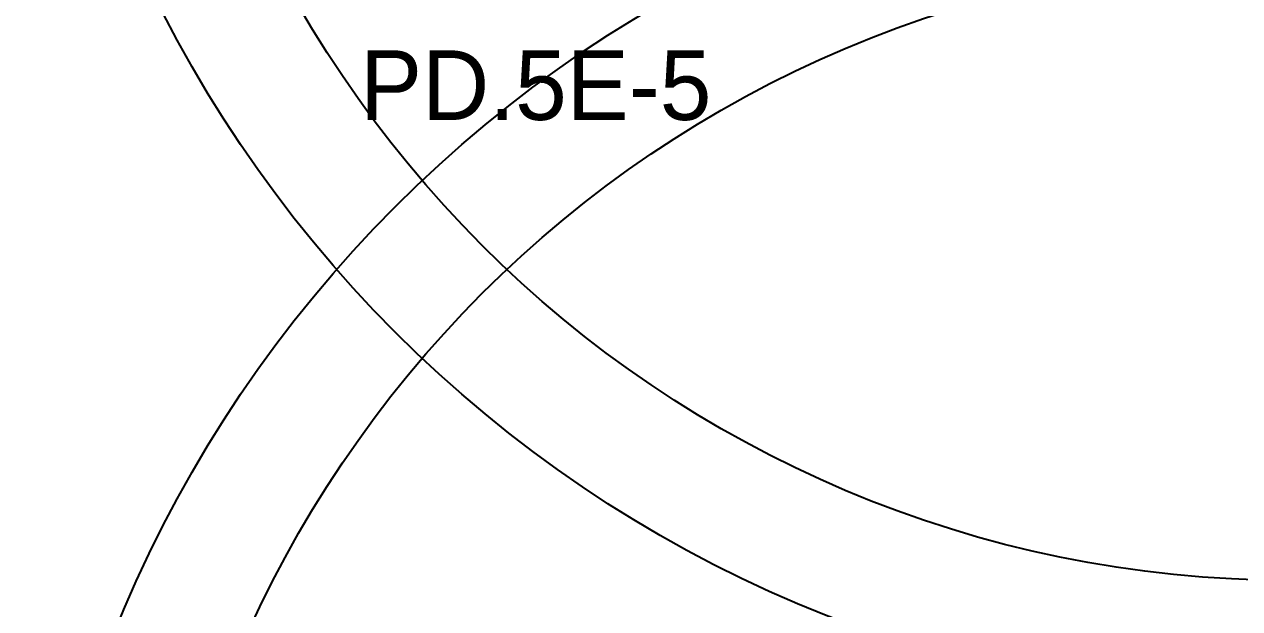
# Model space of a CAD drawing. Header units: metres. Extents: x -325 to 301, y -147 to 149.
# Drawn here: x 66.313 to 68.061, y 75.28 to 76.12 of the extents above; entities that cross this region are included whole.
import ezdxf

# ---------------------------------------------------------------- set-up
doc = ezdxf.new("R2010")
doc.units = ezdxf.units.M
doc.layers.add('-aux', color=50, linetype='Continuous', plot=False)
doc.layers.add('-AUX-QAD', color=5, linetype='Continuous', plot=False)
doc.styles.add('x-llegenda materials$0$ENGRAVERS', font='TT0586M.TTF')

msp = doc.modelspace()

# ---------------------------------------------------------------- linework, layer by layer
at = {"layer": '-AUX-QAD'}
for centre, radius in [((68.13375237947446, 76.96502982953834), 1.820887697150468), ((68.13375237947446, 76.96502982953834), 1.644287805263133), ((68.13375237947446, 74.57011855805584), 1.820887697150468), ((68.13375237947446, 74.57011855805584), 1.644287805263133)]:
    msp.add_circle(centre, radius, dxfattribs=at)

# ---------------------------------------------------------------- texts
at = {"layer": '-aux', "insert": (66.79579652574205, 76.08238340436418), "char_height": 0.1, "width": 19.21009939306024, "attachment_point": 1, "style": 'x-llegenda materials$0$ENGRAVERS'}
msp.add_mtext('PD.5E-5', dxfattribs=at)

doc.saveas('drawing.dxf')
